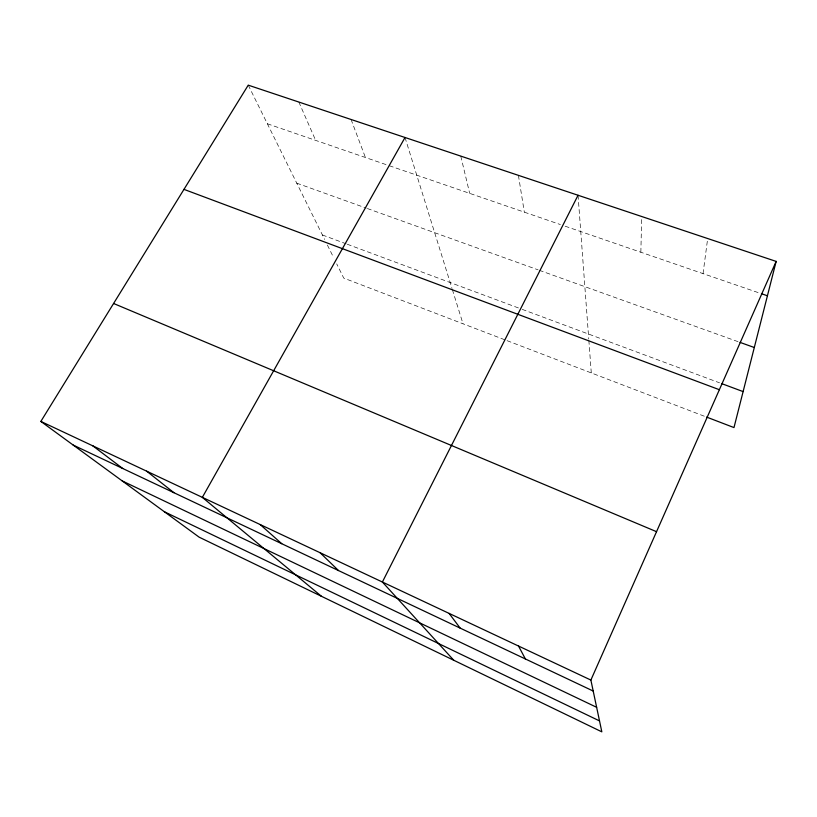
<?xml version="1.0" encoding="UTF-8"?>
<svg xmlns="http://www.w3.org/2000/svg" width="817" height="817" viewBox="0 0 817 817"><rect width="100%" height="100%" fill="white"/><g stroke="black" fill="none" stroke-linecap="round" stroke-linejoin="round"><path stroke-width="0.61" stroke-dasharray="4.08 3.06" d="M640.855 252.239L641.692 216.515M703.039 273.624L707.675 238.544M267.363 123.776L388.106 165.31M389.29 165.718L560.35 224.542M565.15 226.197L760.27 293.313M296.755 183.161L366.19 208.1M367.374 208.529L538.117 269.855M539.312 270.294L738.844 341.955M322.409 234.979L346.122 243.803M347.307 244.252L521.001 308.908M522.186 309.347L719.532 382.816M504.722 339.76L343.753 278.107L336.716 263.891M507.091 340.669L705.398 416.629M248.245 85.152L324.625 239.452M327.382 245.039L333.469 257.324M298.838 102.043L315.658 140.391M351.075 119.486L365.424 157.507M405.018 137.501L452.026 288.493M452.393 289.678L463.014 323.787M460.768 156.108L469.683 193.363M518.417 175.359L524.33 212.165M578.048 195.263L588.761 339.055M588.853 340.321L591.283 372.92"/><path stroke-width="1.23" d="M776.15 261.399L590.875 680.061L601.833 731.848L199.123 537.157L40.85 421.419L248.245 85.152L776.15 261.399L733.983 427.577L706.593 417.078M578.048 195.263L382.387 582.021L453.772 660.269M405.018 137.501L202.34 497.359L321.469 596.308M761.464 293.722L767.429 295.774M740.028 342.384L754.295 347.511M721.891 383.694L743.113 391.598M183.968 189.37L719.368 389.709M113.583 303.485L656.541 531.683M40.85 421.419L590.875 680.061M73.142 445.04L593.193 691.039M122.193 480.907L596.635 707.308M164.401 511.769L599.515 720.911M92.801 445.847L122.724 468.488M146.6 471.143L173.95 492.722M260.143 524.534L281.753 543.713M320.121 552.741L338.514 570.562M449.084 613.383L460.145 628.099M518.519 646.033L525.392 658.962"/></g></svg>
